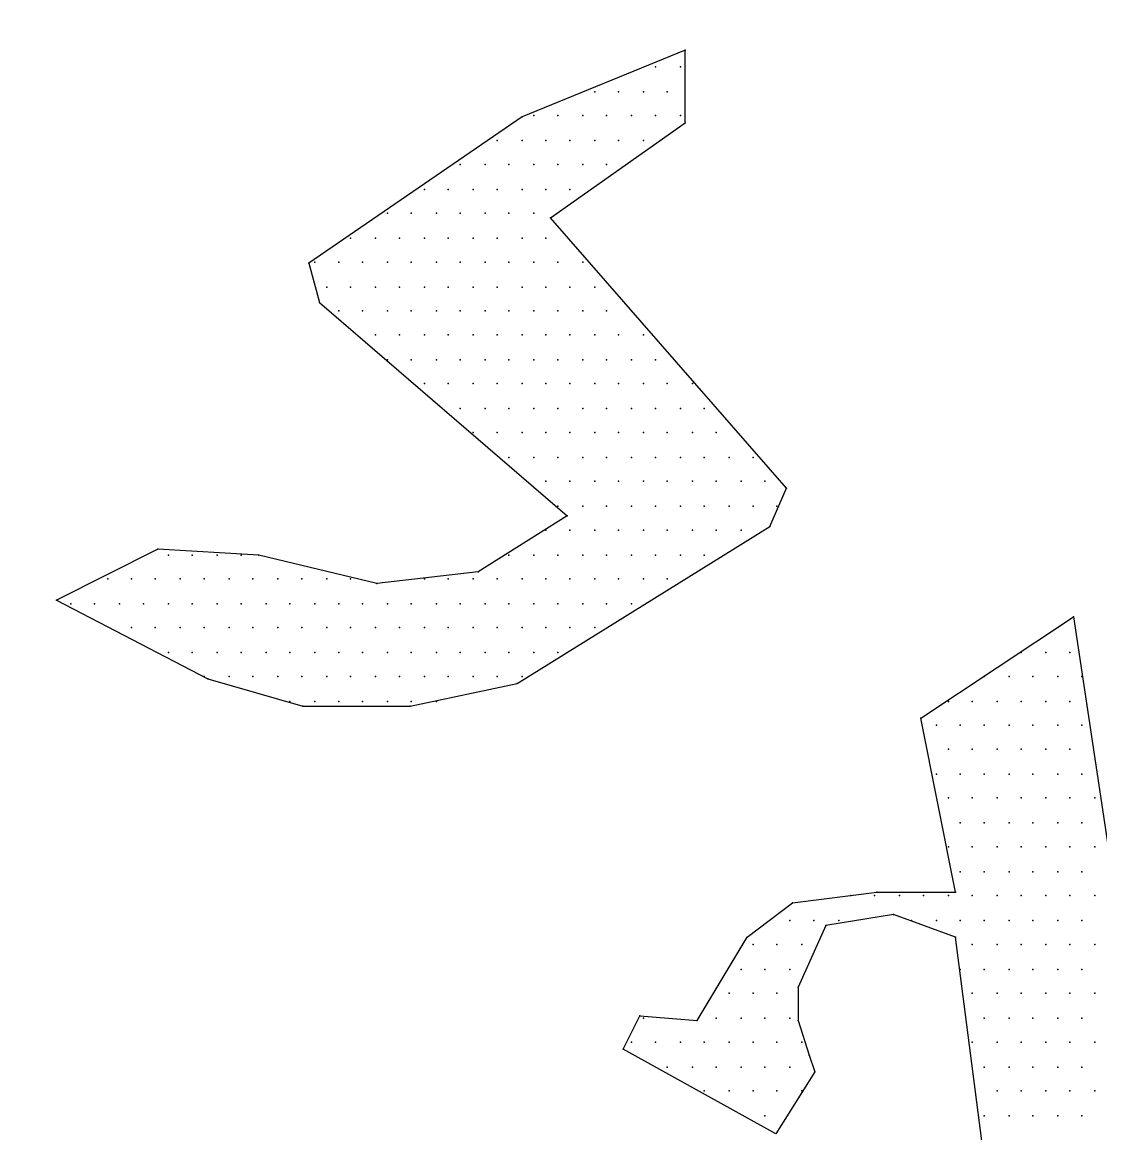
# Model space of a CAD drawing. Extents: x 204392 to 206166, y 706239 to 707835.
# Drawn here: x 204691.64 to 204701.2, y 707718.68 to 707728.53 of the extents above; entities that cross this region are included whole.
import ezdxf

# ---------------------------------------------------------------- set-up
doc = ezdxf.new("R2010")
doc.units = 0
doc.header["$LTSCALE"] = 7
doc.header["$MEASUREMENT"] = 0
doc.layers.add('FNCP001', color=2, linetype='Continuous')
doc.layers.add('KOTERET', color=1, linetype='Continuous')

# ---------------------------------------------------------------- blocks, each defined once
blk = doc.blocks.new('elips')
at = {"layer": 'KOTERET', "color": 1, "linetype": 'Continuous'}
for points in [[(183499.1831, 676929.4187, 0.06433), (183486.4417, 676932.9339, 0.055067), (183475.12, 676933.2717, 0.081051), (183461.7451, 676930.5218, 0.05642), (183453.2737, 676926.1409, 0.170965), (183446.7604, 676918.5457, 0.076819), (183445.7682, 676914.0539, 0.118306), (183447.3569, 676907.2082, 0.129737), (183452.4345, 676901.4391, 0.070189), (183462.3732, 676896.2032, 0.047922), (183469.826, 676894.3083, 0.049022), (183480.4932, 676893.543, 0.072792), (183496.0954, 676896.2454, 0.1248), (183506.3456, 676901.8508, 0.103709), (183511.9774, 676909.8156, 0.036886), (183512.3891, 676911.5627, 0.106536), (183512.1041, 676916.6878, 0.106243), (183507.037, 676924.4255, 0.106919), (183499.1831, 676929.4187)], [(183470.016, 676895.4537, 0.049045), (183480.4615, 676894.7042, 0.072972), (183495.7682, 676897.3644, 0.125195), (183505.5539, 676902.7006, 0.103069), (183510.8901, 676910.222, 0.035565), (183511.2437, 676911.7474, 0.105225), (183511.0009, 676916.3288, 0.105504), (183506.2242, 676923.6021, 0.107235), (183498.7609, 676928.3419, 0.064474), (183486.278, 676931.7833, 0.055181), (183475.1886, 676932.1158, 0.081162), (183462.1621, 676929.4398, 0.05669), (183453.886, 676925.1539, 0.171614), (183447.8425, 676918.1287, 0.076301), (183446.9293, 676914.0117, 0.117637), (183448.3967, 676907.7307, 0.130118), (183453.0995, 676902.3945, 0.070334), (183462.7691, 676897.2958, 0.047983), (183470.016, 676895.4537)]]:
    blk.add_lwpolyline(points, format="xyb", dxfattribs=at)
at = {"layer": 'KOTERET', "color": 2, "linetype": 'Continuous'}
for points in [[(183454.3082, 676909.4725), (183453.5851, 676909.1769)], [(183454.3082, 676909.1505), (183454.3082, 676909.4725)], [(183454.1763, 676909.3986), (183454.1763, 676909.3986)], [(183454.2871, 676909.3986), (183454.2871, 676909.3986)], [(183453.9071, 676909.2878), (183453.9071, 676909.2878)], [(183454.0126, 676909.2878), (183454.0126, 676909.2878)], [(183454.1235, 676909.2878), (183454.1235, 676909.2878)], [(183454.229, 676909.2878), (183454.229, 676909.2878)], [(183453.5851, 676909.1769), (183452.6403, 676908.5277)], [(183453.6379, 676909.1822), (183453.6379, 676909.1822)], [(183453.7435, 676909.1822), (183453.7435, 676909.1822)], [(183453.8543, 676909.1822), (183453.8543, 676909.1822)], [(183453.9599, 676909.1822), (183453.9599, 676909.1822)], [(183454.0707, 676909.1822), (183454.0707, 676909.1822)], [(183454.1763, 676909.1822), (183454.1763, 676909.1822)], [(183454.2871, 676909.1822), (183454.2871, 676909.1822)], [(183453.7118, 676908.7283), (183454.3082, 676909.1505)], [(183453.4743, 676909.0714), (183453.4743, 676909.0714)], [(183453.5851, 676909.0714), (183453.5851, 676909.0714)], [(183453.6907, 676909.0714), (183453.6907, 676909.0714)], [(183453.7962, 676909.0714), (183453.7962, 676909.0714)], [(183453.9071, 676909.0714), (183453.9071, 676909.0714)], [(183454.0126, 676909.0714), (183454.0126, 676909.0714)], [(183454.1235, 676909.0714), (183454.1235, 676909.0714)], [(183453.3106, 676908.9658), (183453.3106, 676908.9658)], [(183453.4215, 676908.9658), (183453.4215, 676908.9658)], [(183453.527, 676908.9658), (183453.527, 676908.9658)], [(183453.6379, 676908.9658), (183453.6379, 676908.9658)], [(183453.7435, 676908.9658), (183453.7435, 676908.9658)], [(183453.8543, 676908.9658), (183453.8543, 676908.9658)], [(183453.9599, 676908.9658), (183453.9599, 676908.9658)], [(183453.1523, 676908.855), (183453.1523, 676908.855)], [(183453.2579, 676908.855), (183453.2579, 676908.855)], [(183453.3687, 676908.855), (183453.3687, 676908.855)], [(183453.4743, 676908.855), (183453.4743, 676908.855)], [(183453.5851, 676908.855), (183453.5851, 676908.855)], [(183453.6907, 676908.855), (183453.6907, 676908.855)], [(183453.7962, 676908.855), (183453.7962, 676908.855)], [(183452.9887, 676908.7494), (183452.9887, 676908.7494)], [(183453.0942, 676908.7494), (183453.0942, 676908.7494)], [(183453.2051, 676908.7494), (183453.2051, 676908.7494)], [(183453.3106, 676908.7494), (183453.3106, 676908.7494)], [(183453.4215, 676908.7494), (183453.4215, 676908.7494)], [(183453.527, 676908.7494), (183453.527, 676908.7494)], [(183453.6379, 676908.7494), (183453.6379, 676908.7494)], [(183454.7569, 676907.5301), (183453.7118, 676908.7283)], [(183452.8251, 676908.6386), (183452.8251, 676908.6386)], [(183452.9359, 676908.6386), (183452.9359, 676908.6386)], [(183453.0415, 676908.6386), (183453.0415, 676908.6386)], [(183453.1523, 676908.6386), (183453.1523, 676908.6386)], [(183453.2579, 676908.6386), (183453.2579, 676908.6386)], [(183453.3687, 676908.6386), (183453.3687, 676908.6386)], [(183453.4743, 676908.6386), (183453.4743, 676908.6386)], [(183453.5851, 676908.6386), (183453.5851, 676908.6386)], [(183453.6907, 676908.6386), (183453.6907, 676908.6386)], [(183452.6403, 676908.5277), (183452.6878, 676908.3535)], [(183452.6667, 676908.533), (183452.6667, 676908.533)], [(183452.7723, 676908.533), (183452.7723, 676908.533)], [(183452.8778, 676908.533), (183452.8778, 676908.533)], [(183452.9887, 676908.533), (183452.9887, 676908.533)], [(183453.0942, 676908.533), (183453.0942, 676908.533)], [(183453.2051, 676908.533), (183453.2051, 676908.533)], [(183453.3106, 676908.533), (183453.3106, 676908.533)], [(183453.4215, 676908.533), (183453.4215, 676908.533)], [(183453.527, 676908.533), (183453.527, 676908.533)], [(183453.6379, 676908.533), (183453.6379, 676908.533)], [(183453.7435, 676908.533), (183453.7435, 676908.533)], [(183453.8543, 676908.533), (183453.8543, 676908.533)], [(183452.7195, 676908.4222), (183452.7195, 676908.4222)], [(183452.8251, 676908.4222), (183452.8251, 676908.4222)], [(183452.9359, 676908.4222), (183452.9359, 676908.4222)], [(183453.0415, 676908.4222), (183453.0415, 676908.4222)], [(183453.1523, 676908.4222), (183453.1523, 676908.4222)], [(183453.2579, 676908.4222), (183453.2579, 676908.4222)], [(183453.3687, 676908.4222), (183453.3687, 676908.4222)], [(183453.4743, 676908.4222), (183453.4743, 676908.4222)], [(183453.5851, 676908.4222), (183453.5851, 676908.4222)], [(183453.6907, 676908.4222), (183453.6907, 676908.4222)], [(183453.7962, 676908.4222), (183453.7962, 676908.4222)], [(183453.9071, 676908.4222), (183453.9071, 676908.4222)], [(183452.6878, 676908.3535), (183453.7857, 676907.4087)], [(183452.7723, 676908.3166), (183452.7723, 676908.3166)], [(183452.8778, 676908.3166), (183452.8778, 676908.3166)], [(183452.9887, 676908.3166), (183452.9887, 676908.3166)], [(183453.0942, 676908.3166), (183453.0942, 676908.3166)], [(183453.2051, 676908.3166), (183453.2051, 676908.3166)], [(183453.3106, 676908.3166), (183453.3106, 676908.3166)], [(183453.4215, 676908.3166), (183453.4215, 676908.3166)], [(183453.527, 676908.3166), (183453.527, 676908.3166)], [(183453.6379, 676908.3166), (183453.6379, 676908.3166)], [(183453.7435, 676908.3166), (183453.7435, 676908.3166)], [(183453.8543, 676908.3166), (183453.8543, 676908.3166)], [(183453.9599, 676908.3166), (183453.9599, 676908.3166)], [(183454.0707, 676908.3166), (183454.0707, 676908.3166)], [(183452.9359, 676908.211), (183452.9359, 676908.211)], [(183453.0415, 676908.211), (183453.0415, 676908.211)], [(183453.1523, 676908.211), (183453.1523, 676908.211)], [(183453.2579, 676908.211), (183453.2579, 676908.211)], [(183453.3687, 676908.211), (183453.3687, 676908.211)], [(183453.4743, 676908.211), (183453.4743, 676908.211)], [(183453.5851, 676908.211), (183453.5851, 676908.211)], [(183453.6907, 676908.211), (183453.6907, 676908.211)], [(183453.7962, 676908.211), (183453.7962, 676908.211)], [(183453.9071, 676908.211), (183453.9071, 676908.211)], [(183454.0126, 676908.211), (183454.0126, 676908.211)], [(183454.1235, 676908.211), (183454.1235, 676908.211)], [(183452.9887, 676908.1002), (183452.9887, 676908.1002)], [(183453.0942, 676908.1002), (183453.0942, 676908.1002)], [(183453.2051, 676908.1002), (183453.2051, 676908.1002)], [(183453.3106, 676908.1002), (183453.3106, 676908.1002)], [(183453.4215, 676908.1002), (183453.4215, 676908.1002)], [(183453.527, 676908.1002), (183453.527, 676908.1002)], [(183453.6379, 676908.1002), (183453.6379, 676908.1002)], [(183453.7435, 676908.1002), (183453.7435, 676908.1002)], [(183453.8543, 676908.1002), (183453.8543, 676908.1002)], [(183453.9599, 676908.1002), (183453.9599, 676908.1002)], [(183454.0707, 676908.1002), (183454.0707, 676908.1002)], [(183454.1763, 676908.1002), (183454.1763, 676908.1002)], [(183453.1523, 676907.9946), (183453.1523, 676907.9946)], [(183453.2579, 676907.9946), (183453.2579, 676907.9946)], [(183453.3687, 676907.9946), (183453.3687, 676907.9946)], [(183453.4743, 676907.9946), (183453.4743, 676907.9946)], [(183453.5851, 676907.9946), (183453.5851, 676907.9946)], [(183453.6907, 676907.9946), (183453.6907, 676907.9946)], [(183453.7962, 676907.9946), (183453.7962, 676907.9946)], [(183453.9071, 676907.9946), (183453.9071, 676907.9946)], [(183454.0126, 676907.9946), (183454.0126, 676907.9946)], [(183454.1235, 676907.9946), (183454.1235, 676907.9946)], [(183454.229, 676907.9946), (183454.229, 676907.9946)], [(183454.3399, 676907.9946), (183454.3399, 676907.9946)], [(183453.3106, 676907.8838), (183453.3106, 676907.8838)], [(183453.4215, 676907.8838), (183453.4215, 676907.8838)], [(183453.527, 676907.8838), (183453.527, 676907.8838)], [(183453.6379, 676907.8838), (183453.6379, 676907.8838)], [(183453.7435, 676907.8838), (183453.7435, 676907.8838)], [(183453.8543, 676907.8838), (183453.8543, 676907.8838)], [(183453.9599, 676907.8838), (183453.9599, 676907.8838)], [(183454.0707, 676907.8838), (183454.0707, 676907.8838)], [(183454.1763, 676907.8838), (183454.1763, 676907.8838)], [(183454.2871, 676907.8838), (183454.2871, 676907.8838)], [(183454.3927, 676907.8838), (183454.3927, 676907.8838)], [(183453.3687, 676907.7782), (183453.3687, 676907.7782)], [(183453.4743, 676907.7782), (183453.4743, 676907.7782)], [(183453.5851, 676907.7782), (183453.5851, 676907.7782)], [(183453.6907, 676907.7782), (183453.6907, 676907.7782)], [(183453.7962, 676907.7782), (183453.7962, 676907.7782)], [(183453.9071, 676907.7782), (183453.9071, 676907.7782)], [(183454.0126, 676907.7782), (183454.0126, 676907.7782)], [(183454.1235, 676907.7782), (183454.1235, 676907.7782)], [(183454.229, 676907.7782), (183454.229, 676907.7782)], [(183454.3399, 676907.7782), (183454.3399, 676907.7782)], [(183454.4454, 676907.7782), (183454.4454, 676907.7782)], [(183453.527, 676907.6674), (183453.527, 676907.6674)], [(183453.6379, 676907.6674), (183453.6379, 676907.6674)], [(183453.7435, 676907.6674), (183453.7435, 676907.6674)], [(183453.8543, 676907.6674), (183453.8543, 676907.6674)], [(183453.9599, 676907.6674), (183453.9599, 676907.6674)], [(183454.0707, 676907.6674), (183454.0707, 676907.6674)], [(183454.1763, 676907.6674), (183454.1763, 676907.6674)], [(183454.2871, 676907.6674), (183454.2871, 676907.6674)], [(183454.3927, 676907.6674), (183454.3927, 676907.6674)], [(183454.5035, 676907.6674), (183454.5035, 676907.6674)], [(183454.6091, 676907.6674), (183454.6091, 676907.6674)], [(183453.6907, 676907.5618), (183453.6907, 676907.5618)], [(183453.7962, 676907.5618), (183453.7962, 676907.5618)], [(183453.9071, 676907.5618), (183453.9071, 676907.5618)], [(183454.0126, 676907.5618), (183454.0126, 676907.5618)], [(183454.1235, 676907.5618), (183454.1235, 676907.5618)], [(183454.229, 676907.5618), (183454.229, 676907.5618)], [(183454.3399, 676907.5618), (183454.3399, 676907.5618)], [(183454.4454, 676907.5618), (183454.4454, 676907.5618)], [(183454.5563, 676907.5618), (183454.5563, 676907.5618)], [(183454.6619, 676907.5618), (183454.6619, 676907.5618)], [(183454.683, 676907.3612), (183454.7569, 676907.5301)], [(183453.7435, 676907.451), (183453.7435, 676907.451)], [(183453.8543, 676907.451), (183453.8543, 676907.451)], [(183453.9599, 676907.451), (183453.9599, 676907.451)], [(183454.0707, 676907.451), (183454.0707, 676907.451)], [(183454.1763, 676907.451), (183454.1763, 676907.451)], [(183454.2871, 676907.451), (183454.2871, 676907.451)], [(183454.3927, 676907.451), (183454.3927, 676907.451)], [(183454.5035, 676907.451), (183454.5035, 676907.451)], [(183454.6091, 676907.451), (183454.6091, 676907.451)], [(183454.7146, 676907.451), (183454.7146, 676907.451)], [(183453.7857, 676907.4087), (183453.3898, 676907.1607)], [(183453.564, 676906.6645), (183454.683, 676907.3612)], [(183453.6907, 676907.3454), (183453.6907, 676907.3454)], [(183453.7962, 676907.3454), (183453.7962, 676907.3454)], [(183453.9071, 676907.3454), (183453.9071, 676907.3454)], [(183454.0126, 676907.3454), (183454.0126, 676907.3454)], [(183454.1235, 676907.3454), (183454.1235, 676907.3454)], [(183454.229, 676907.3454), (183454.229, 676907.3454)], [(183454.3399, 676907.3454), (183454.3399, 676907.3454)], [(183454.4454, 676907.3454), (183454.4454, 676907.3454)], [(183454.5563, 676907.3454), (183454.5563, 676907.3454)], [(183451.97, 676907.261), (183451.5213, 676907.034)], [(183452.4186, 676907.2346), (183451.97, 676907.261)], [(183452.0175, 676907.2346), (183452.0175, 676907.2346)], [(183452.1231, 676907.2346), (183452.1231, 676907.2346)], [(183452.2339, 676907.2346), (183452.2339, 676907.2346)], [(183452.3395, 676907.2346), (183452.3395, 676907.2346)], [(183452.9412, 676907.1079), (183452.4186, 676907.2346)], [(183453.527, 676907.2346), (183453.527, 676907.2346)], [(183453.6379, 676907.2346), (183453.6379, 676907.2346)], [(183453.7435, 676907.2346), (183453.7435, 676907.2346)], [(183453.8543, 676907.2346), (183453.8543, 676907.2346)], [(183453.9599, 676907.2346), (183453.9599, 676907.2346)], [(183454.0707, 676907.2346), (183454.0707, 676907.2346)], [(183454.1763, 676907.2346), (183454.1763, 676907.2346)], [(183454.2871, 676907.2346), (183454.2871, 676907.2346)], [(183454.3927, 676907.2346), (183454.3927, 676907.2346)], [(183453.3898, 676907.1607), (183452.9412, 676907.1079)], [(183451.7483, 676907.129), (183451.7483, 676907.129)], [(183451.8539, 676907.129), (183451.8539, 676907.129)], [(183451.9594, 676907.129), (183451.9594, 676907.129)], [(183452.0703, 676907.129), (183452.0703, 676907.129)], [(183452.1758, 676907.129), (183452.1758, 676907.129)], [(183452.2867, 676907.129), (183452.2867, 676907.129)], [(183452.3922, 676907.129), (183452.3922, 676907.129)], [(183452.5031, 676907.129), (183452.5031, 676907.129)], [(183452.6086, 676907.129), (183452.6086, 676907.129)], [(183452.7195, 676907.129), (183452.7195, 676907.129)], [(183452.8251, 676907.129), (183452.8251, 676907.129)], [(183453.1523, 676907.129), (183453.1523, 676907.129)], [(183453.2579, 676907.129), (183453.2579, 676907.129)], [(183453.3687, 676907.129), (183453.3687, 676907.129)], [(183453.4743, 676907.129), (183453.4743, 676907.129)], [(183453.5851, 676907.129), (183453.5851, 676907.129)], [(183453.6907, 676907.129), (183453.6907, 676907.129)], [(183453.7962, 676907.129), (183453.7962, 676907.129)], [(183453.9071, 676907.129), (183453.9071, 676907.129)], [(183454.0126, 676907.129), (183454.0126, 676907.129)], [(183454.1235, 676907.129), (183454.1235, 676907.129)], [(183454.229, 676907.129), (183454.229, 676907.129)], [(183451.5213, 676907.034), (183452.1917, 676906.6856)], [(183451.5847, 676907.0182), (183451.5847, 676907.0182)], [(183451.6902, 676907.0182), (183451.6902, 676907.0182)], [(183451.8011, 676907.0182), (183451.8011, 676907.0182)], [(183451.9067, 676907.0182), (183451.9067, 676907.0182)], [(183452.0175, 676907.0182), (183452.0175, 676907.0182)], [(183452.1231, 676907.0182), (183452.1231, 676907.0182)], [(183452.2339, 676907.0182), (183452.2339, 676907.0182)], [(183452.3395, 676907.0182), (183452.3395, 676907.0182)], [(183452.4503, 676907.0182), (183452.4503, 676907.0182)], [(183452.5559, 676907.0182), (183452.5559, 676907.0182)], [(183452.6667, 676907.0182), (183452.6667, 676907.0182)], [(183452.7723, 676907.0182), (183452.7723, 676907.0182)], [(183452.8778, 676907.0182), (183452.8778, 676907.0182)], [(183452.9887, 676907.0182), (183452.9887, 676907.0182)], [(183453.0942, 676907.0182), (183453.0942, 676907.0182)], [(183453.2051, 676907.0182), (183453.2051, 676907.0182)], [(183453.3106, 676907.0182), (183453.3106, 676907.0182)], [(183453.4215, 676907.0182), (183453.4215, 676907.0182)], [(183453.527, 676907.0182), (183453.527, 676907.0182)], [(183453.6379, 676907.0182), (183453.6379, 676907.0182)], [(183453.7435, 676907.0182), (183453.7435, 676907.0182)], [(183453.8543, 676907.0182), (183453.8543, 676907.0182)], [(183453.9599, 676907.0182), (183453.9599, 676907.0182)], [(183454.0707, 676907.0182), (183454.0707, 676907.0182)], [(183455.3533, 676906.5115), (183456.0289, 676906.9601)], [(183456.0289, 676906.9601), (183456.3245, 676904.9966)], [(183451.8539, 676906.9126), (183451.8539, 676906.9126)], [(183451.9594, 676906.9126), (183451.9594, 676906.9126)], [(183452.0703, 676906.9126), (183452.0703, 676906.9126)], [(183452.1758, 676906.9126), (183452.1758, 676906.9126)], [(183452.2867, 676906.9126), (183452.2867, 676906.9126)], [(183452.3922, 676906.9126), (183452.3922, 676906.9126)], [(183452.5031, 676906.9126), (183452.5031, 676906.9126)], [(183452.6086, 676906.9126), (183452.6086, 676906.9126)], [(183452.7195, 676906.9126), (183452.7195, 676906.9126)], [(183452.8251, 676906.9126), (183452.8251, 676906.9126)], [(183452.9359, 676906.9126), (183452.9359, 676906.9126)], [(183453.0415, 676906.9126), (183453.0415, 676906.9126)], [(183453.1523, 676906.9126), (183453.1523, 676906.9126)], [(183453.2579, 676906.9126), (183453.2579, 676906.9126)], [(183453.3687, 676906.9126), (183453.3687, 676906.9126)], [(183453.4743, 676906.9126), (183453.4743, 676906.9126)], [(183453.5851, 676906.9126), (183453.5851, 676906.9126)], [(183453.6907, 676906.9126), (183453.6907, 676906.9126)], [(183453.7962, 676906.9126), (183453.7962, 676906.9126)], [(183453.9071, 676906.9126), (183453.9071, 676906.9126)], [(183455.9603, 676906.9126), (183455.9603, 676906.9126)], [(183452.0175, 676906.8018), (183452.0175, 676906.8018)], [(183452.1231, 676906.8018), (183452.1231, 676906.8018)], [(183452.2339, 676906.8018), (183452.2339, 676906.8018)], [(183452.3395, 676906.8018), (183452.3395, 676906.8018)], [(183452.4503, 676906.8018), (183452.4503, 676906.8018)], [(183452.5559, 676906.8018), (183452.5559, 676906.8018)], [(183452.6667, 676906.8018), (183452.6667, 676906.8018)], [(183452.7723, 676906.8018), (183452.7723, 676906.8018)], [(183452.8778, 676906.8018), (183452.8778, 676906.8018)], [(183452.9887, 676906.8018), (183452.9887, 676906.8018)], [(183453.0942, 676906.8018), (183453.0942, 676906.8018)], [(183453.2051, 676906.8018), (183453.2051, 676906.8018)], [(183453.3106, 676906.8018), (183453.3106, 676906.8018)], [(183453.4215, 676906.8018), (183453.4215, 676906.8018)], [(183453.527, 676906.8018), (183453.527, 676906.8018)], [(183453.6379, 676906.8018), (183453.6379, 676906.8018)], [(183453.7435, 676906.8018), (183453.7435, 676906.8018)], [(183455.7967, 676906.8018), (183455.7967, 676906.8018)], [(183455.9075, 676906.8018), (183455.9075, 676906.8018)], [(183456.0131, 676906.8018), (183456.0131, 676906.8018)], [(183452.1758, 676906.6962), (183452.1758, 676906.6962)], [(183452.2867, 676906.6962), (183452.2867, 676906.6962)], [(183452.3922, 676906.6962), (183452.3922, 676906.6962)], [(183452.5031, 676906.6962), (183452.5031, 676906.6962)], [(183452.6086, 676906.6962), (183452.6086, 676906.6962)], [(183452.7195, 676906.6962), (183452.7195, 676906.6962)], [(183452.8251, 676906.6962), (183452.8251, 676906.6962)], [(183452.9359, 676906.6962), (183452.9359, 676906.6962)], [(183453.0415, 676906.6962), (183453.0415, 676906.6962)], [(183453.1523, 676906.6962), (183453.1523, 676906.6962)], [(183453.2579, 676906.6962), (183453.2579, 676906.6962)], [(183453.3687, 676906.6962), (183453.3687, 676906.6962)], [(183453.4743, 676906.6962), (183453.4743, 676906.6962)], [(183453.5851, 676906.6962), (183453.5851, 676906.6962)], [(183455.633, 676906.6962), (183455.633, 676906.6962)], [(183455.7439, 676906.6962), (183455.7439, 676906.6962)], [(183455.8494, 676906.6962), (183455.8494, 676906.6962)], [(183455.9603, 676906.6962), (183455.9603, 676906.6962)], [(183456.0658, 676906.6962), (183456.0658, 676906.6962)], [(183452.1917, 676906.6856), (183452.6139, 676906.5642)], [(183453.089, 676906.5642), (183453.564, 676906.6645)], [(183452.5559, 676906.5854), (183452.5559, 676906.5854)], [(183452.6139, 676906.5642), (183453.089, 676906.5642)], [(183452.6667, 676906.5854), (183452.6667, 676906.5854)], [(183452.7723, 676906.5854), (183452.7723, 676906.5854)], [(183452.8778, 676906.5854), (183452.8778, 676906.5854)], [(183452.9887, 676906.5854), (183452.9887, 676906.5854)], [(183453.0942, 676906.5854), (183453.0942, 676906.5854)], [(183453.2051, 676906.5854), (183453.2051, 676906.5854)], [(183455.4747, 676906.5854), (183455.4747, 676906.5854)], [(183455.5803, 676906.5854), (183455.5803, 676906.5854)], [(183455.6911, 676906.5854), (183455.6911, 676906.5854)], [(183455.7967, 676906.5854), (183455.7967, 676906.5854)], [(183455.9075, 676906.5854), (183455.9075, 676906.5854)], [(183456.0131, 676906.5854), (183456.0131, 676906.5854)], [(183455.5064, 676905.7408), (183455.3533, 676906.5115)], [(183455.4219, 676906.4798), (183455.4219, 676906.4798)], [(183455.5275, 676906.4798), (183455.5275, 676906.4798)], [(183455.633, 676906.4798), (183455.633, 676906.4798)], [(183455.7439, 676906.4798), (183455.7439, 676906.4798)], [(183455.8494, 676906.4798), (183455.8494, 676906.4798)], [(183455.9603, 676906.4798), (183455.9603, 676906.4798)], [(183456.0658, 676906.4798), (183456.0658, 676906.4798)], [(183455.4747, 676906.3742), (183455.4747, 676906.3742)], [(183455.5803, 676906.3742), (183455.5803, 676906.3742)], [(183455.6911, 676906.3742), (183455.6911, 676906.3742)], [(183455.7967, 676906.3742), (183455.7967, 676906.3742)], [(183455.9075, 676906.3742), (183455.9075, 676906.3742)], [(183456.0131, 676906.3742), (183456.0131, 676906.3742)], [(183455.4219, 676906.2634), (183455.4219, 676906.2634)], [(183455.5275, 676906.2634), (183455.5275, 676906.2634)], [(183455.633, 676906.2634), (183455.633, 676906.2634)], [(183455.7439, 676906.2634), (183455.7439, 676906.2634)], [(183455.8494, 676906.2634), (183455.8494, 676906.2634)], [(183455.9603, 676906.2634), (183455.9603, 676906.2634)], [(183456.0658, 676906.2634), (183456.0658, 676906.2634)], [(183455.4747, 676906.1578), (183455.4747, 676906.1578)], [(183455.5803, 676906.1578), (183455.5803, 676906.1578)], [(183455.6911, 676906.1578), (183455.6911, 676906.1578)], [(183455.7967, 676906.1578), (183455.7967, 676906.1578)], [(183455.9075, 676906.1578), (183455.9075, 676906.1578)], [(183456.0131, 676906.1578), (183456.0131, 676906.1578)], [(183456.1239, 676906.1578), (183456.1239, 676906.1578)], [(183455.5275, 676906.047), (183455.5275, 676906.047)], [(183455.633, 676906.047), (183455.633, 676906.047)], [(183455.7439, 676906.047), (183455.7439, 676906.047)], [(183455.8494, 676906.047), (183455.8494, 676906.047)], [(183455.9603, 676906.047), (183455.9603, 676906.047)], [(183456.0658, 676906.047), (183456.0658, 676906.047)], [(183455.4747, 676905.9414), (183455.4747, 676905.9414)], [(183455.5803, 676905.9414), (183455.5803, 676905.9414)], [(183455.6911, 676905.9414), (183455.6911, 676905.9414)], [(183455.7967, 676905.9414), (183455.7967, 676905.9414)], [(183455.9075, 676905.9414), (183455.9075, 676905.9414)], [(183456.0131, 676905.9414), (183456.0131, 676905.9414)], [(183456.1239, 676905.9414), (183456.1239, 676905.9414)], [(183455.5275, 676905.8306), (183455.5275, 676905.8306)], [(183455.633, 676905.8306), (183455.633, 676905.8306)], [(183455.7439, 676905.8306), (183455.7439, 676905.8306)], [(183455.8494, 676905.8306), (183455.8494, 676905.8306)], [(183455.9603, 676905.8306), (183455.9603, 676905.8306)], [(183456.0658, 676905.8306), (183456.0658, 676905.8306)], [(183454.7832, 676905.6933), (183455.158, 676905.7408)], [(183455.0419, 676905.725), (183455.0419, 676905.725)], [(183455.1474, 676905.725), (183455.1474, 676905.725)], [(183455.158, 676905.7408), (183455.5064, 676905.7408)], [(183455.2583, 676905.725), (183455.2583, 676905.725)], [(183455.3638, 676905.725), (183455.3638, 676905.725)], [(183455.4747, 676905.725), (183455.4747, 676905.725)], [(183455.5803, 676905.725), (183455.5803, 676905.725)], [(183455.6911, 676905.725), (183455.6911, 676905.725)], [(183455.7967, 676905.725), (183455.7967, 676905.725)], [(183455.9075, 676905.725), (183455.9075, 676905.725)], [(183456.0131, 676905.725), (183456.0131, 676905.725)], [(183456.1239, 676905.725), (183456.1239, 676905.725)], [(183454.5827, 676905.5403), (183454.7832, 676905.6933)], [(183454.7727, 676905.6142), (183454.7727, 676905.6142)], [(183454.8783, 676905.6142), (183454.8783, 676905.6142)], [(183455.2319, 676905.6406), (183454.931, 676905.5931)], [(183454.9891, 676905.6142), (183454.9891, 676905.6142)], [(183455.5064, 676905.5403), (183455.2319, 676905.6406)], [(183455.3111, 676905.6142), (183455.3111, 676905.6142)], [(183455.4219, 676905.6142), (183455.4219, 676905.6142)], [(183455.5275, 676905.6142), (183455.5275, 676905.6142)], [(183455.633, 676905.6142), (183455.633, 676905.6142)], [(183455.7439, 676905.6142), (183455.7439, 676905.6142)], [(183455.8494, 676905.6142), (183455.8494, 676905.6142)], [(183455.9603, 676905.6142), (183455.9603, 676905.6142)], [(183456.0658, 676905.6142), (183456.0658, 676905.6142)], [(183454.931, 676905.5931), (183454.8096, 676905.3186)], [(183454.361, 676905.1708), (183454.5827, 676905.5403)], [(183454.6091, 676905.5086), (183454.6091, 676905.5086)], [(183454.7146, 676905.5086), (183454.7146, 676905.5086)], [(183454.8255, 676905.5086), (183454.8255, 676905.5086)], [(183455.8019, 676903.2548), (183455.5064, 676905.5403)], [(183455.5803, 676905.5086), (183455.5803, 676905.5086)], [(183455.6911, 676905.5086), (183455.6911, 676905.5086)], [(183455.7967, 676905.5086), (183455.7967, 676905.5086)], [(183455.9075, 676905.5086), (183455.9075, 676905.5086)], [(183456.0131, 676905.5086), (183456.0131, 676905.5086)], [(183456.1239, 676905.5086), (183456.1239, 676905.5086)], [(183454.5563, 676905.3978), (183454.5563, 676905.3978)], [(183454.6619, 676905.3978), (183454.6619, 676905.3978)], [(183454.7727, 676905.3978), (183454.7727, 676905.3978)], [(183455.5275, 676905.3978), (183455.5275, 676905.3978)], [(183455.633, 676905.3978), (183455.633, 676905.3978)], [(183455.7439, 676905.3978), (183455.7439, 676905.3978)], [(183455.8494, 676905.3978), (183455.8494, 676905.3978)], [(183455.9603, 676905.3978), (183455.9603, 676905.3978)], [(183456.0658, 676905.3978), (183456.0658, 676905.3978)], [(183454.8096, 676905.3186), (183454.8096, 676905.1708)], [(183454.5035, 676905.2922), (183454.5035, 676905.2922)], [(183454.6091, 676905.2922), (183454.6091, 676905.2922)], [(183454.7146, 676905.2922), (183454.7146, 676905.2922)], [(183455.5803, 676905.2922), (183455.5803, 676905.2922)], [(183455.6911, 676905.2922), (183455.6911, 676905.2922)], [(183455.7967, 676905.2922), (183455.7967, 676905.2922)], [(183455.9075, 676905.2922), (183455.9075, 676905.2922)], [(183456.0131, 676905.2922), (183456.0131, 676905.2922)], [(183456.1239, 676905.2922), (183456.1239, 676905.2922)], [(183454.0338, 676905.0441), (183454.1076, 676905.1919)], [(183454.1076, 676905.1919), (183454.361, 676905.1708)], [(183454.1235, 676905.1814), (183454.1235, 676905.1814)], [(183454.4454, 676905.1814), (183454.4454, 676905.1814)], [(183454.5563, 676905.1814), (183454.5563, 676905.1814)], [(183454.6619, 676905.1814), (183454.6619, 676905.1814)], [(183454.7727, 676905.1814), (183454.7727, 676905.1814)], [(183454.8096, 676905.1708), (183454.8571, 676905.0177)], [(183454.8096, 676905.1708), (183454.8096, 676905.1708)], [(183455.633, 676905.1814), (183455.633, 676905.1814)], [(183455.7439, 676905.1814), (183455.7439, 676905.1814)], [(183455.8494, 676905.1814), (183455.8494, 676905.1814)], [(183455.9603, 676905.1814), (183455.9603, 676905.1814)], [(183456.0658, 676905.1814), (183456.0658, 676905.1814)], [(183454.0707, 676905.0758), (183454.0707, 676905.0758)], [(183454.1763, 676905.0758), (183454.1763, 676905.0758)], [(183454.2871, 676905.0758), (183454.2871, 676905.0758)], [(183454.3927, 676905.0758), (183454.3927, 676905.0758)], [(183454.5035, 676905.0758), (183454.5035, 676905.0758)], [(183454.6091, 676905.0758), (183454.6091, 676905.0758)], [(183454.7146, 676905.0758), (183454.7146, 676905.0758)], [(183454.8255, 676905.0758), (183454.8255, 676905.0758)], [(183455.5803, 676905.0758), (183455.5803, 676905.0758)], [(183455.6911, 676905.0758), (183455.6911, 676905.0758)], [(183455.7967, 676905.0758), (183455.7967, 676905.0758)], [(183455.9075, 676905.0758), (183455.9075, 676905.0758)], [(183456.0131, 676905.0758), (183456.0131, 676905.0758)], [(183456.1239, 676905.0758), (183456.1239, 676905.0758)], [(183454.7094, 676904.6694), (183454.0338, 676905.0441)], [(183454.8571, 676905.0177), (183454.8835, 676904.9438)], [(183454.229, 676904.965), (183454.229, 676904.965)], [(183454.3399, 676904.965), (183454.3399, 676904.965)], [(183454.4454, 676904.965), (183454.4454, 676904.965)], [(183454.5563, 676904.965), (183454.5563, 676904.965)], [(183454.6619, 676904.965), (183454.6619, 676904.965)], [(183454.8835, 676904.9438), (183454.7094, 676904.6694)], [(183454.7727, 676904.965), (183454.7727, 676904.965)], [(183455.633, 676904.965), (183455.633, 676904.965)], [(183455.7439, 676904.965), (183455.7439, 676904.965)], [(183455.8494, 676904.965), (183455.8494, 676904.965)], [(183455.9603, 676904.965), (183455.9603, 676904.965)], [(183456.0658, 676904.965), (183456.0658, 676904.965)], [(183454.3927, 676904.8594), (183454.3927, 676904.8594)], [(183454.5035, 676904.8594), (183454.5035, 676904.8594)], [(183454.6091, 676904.8594), (183454.6091, 676904.8594)], [(183454.7146, 676904.8594), (183454.7146, 676904.8594)], [(183454.8255, 676904.8594), (183454.8255, 676904.8594)], [(183455.6911, 676904.8594), (183455.6911, 676904.8594)], [(183455.7967, 676904.8594), (183455.7967, 676904.8594)], [(183455.9075, 676904.8594), (183455.9075, 676904.8594)], [(183456.0131, 676904.8594), (183456.0131, 676904.8594)], [(183456.1239, 676904.8594), (183456.1239, 676904.8594)], [(183454.6619, 676904.7486), (183454.6619, 676904.7486)], [(183455.633, 676904.7486), (183455.633, 676904.7486)], [(183455.7439, 676904.7486), (183455.7439, 676904.7486)], [(183455.8494, 676904.7486), (183455.8494, 676904.7486)], [(183455.9603, 676904.7486), (183455.9603, 676904.7486)], [(183456.0658, 676904.7486), (183456.0658, 676904.7486)]]:
    blk.add_lwpolyline(points, dxfattribs=at)
at = {"layer": 'KOTERET', "color": 1}
for p in [(183454.3082, 676909.4725), (183454.3082, 676909.4725), (183454.1763, 676909.3986), (183454.1763, 676909.3986), (183454.2871, 676909.3986), (183454.2871, 676909.3986), (183453.9071, 676909.2878), (183453.9071, 676909.2878), (183454.0126, 676909.2878), (183454.0126, 676909.2878), (183454.1235, 676909.2878), (183454.1235, 676909.2878), (183454.229, 676909.2878), (183454.229, 676909.2878), (183453.5851, 676909.1769), (183453.5851, 676909.1769), (183453.6379, 676909.1822), (183453.6379, 676909.1822), (183453.7435, 676909.1822), (183453.7435, 676909.1822), (183453.8543, 676909.1822), (183453.8543, 676909.1822), (183453.9599, 676909.1822), (183453.9599, 676909.1822), (183454.0707, 676909.1822), (183454.0707, 676909.1822), (183454.1763, 676909.1822), (183454.1763, 676909.1822), (183454.2871, 676909.1822), (183454.2871, 676909.1822), (183454.3082, 676909.1505), (183454.3082, 676909.1505), (183453.4743, 676909.0714), (183453.4743, 676909.0714), (183453.5851, 676909.0714), (183453.5851, 676909.0714), (183453.6907, 676909.0714), (183453.6907, 676909.0714), (183453.7962, 676909.0714), (183453.7962, 676909.0714), (183453.9071, 676909.0714), (183453.9071, 676909.0714), (183454.0126, 676909.0714), (183454.0126, 676909.0714), (183454.1235, 676909.0714), (183454.1235, 676909.0714), (183453.3106, 676908.9658), (183453.3106, 676908.9658), (183453.4215, 676908.9658), (183453.4215, 676908.9658), (183453.527, 676908.9658), (183453.527, 676908.9658), (183453.6379, 676908.9658), (183453.6379, 676908.9658), (183453.7435, 676908.9658), (183453.7435, 676908.9658), (183453.8543, 676908.9658), (183453.8543, 676908.9658), (183453.9599, 676908.9658), (183453.9599, 676908.9658), (183453.1523, 676908.855), (183453.1523, 676908.855), (183453.2579, 676908.855), (183453.2579, 676908.855), (183453.3687, 676908.855), (183453.3687, 676908.855), (183453.4743, 676908.855), (183453.4743, 676908.855), (183453.5851, 676908.855), (183453.5851, 676908.855), (183453.6907, 676908.855), (183453.6907, 676908.855), (183453.7962, 676908.855), (183453.7962, 676908.855), (183452.9887, 676908.7494), (183452.9887, 676908.7494), (183453.0942, 676908.7494), (183453.0942, 676908.7494), (183453.2051, 676908.7494), (183453.2051, 676908.7494), (183453.3106, 676908.7494), (183453.3106, 676908.7494), (183453.4215, 676908.7494), (183453.4215, 676908.7494), (183453.527, 676908.7494), (183453.527, 676908.7494), (183453.6379, 676908.7494), (183453.6379, 676908.7494), (183453.7118, 676908.7283), (183453.7118, 676908.7283), (183452.8251, 676908.6386), (183452.8251, 676908.6386), (183452.9359, 676908.6386), (183452.9359, 676908.6386), (183453.0415, 676908.6386), (183453.0415, 676908.6386), (183453.1523, 676908.6386), (183453.1523, 676908.6386), (183453.2579, 676908.6386), (183453.2579, 676908.6386), (183453.3687, 676908.6386), (183453.3687, 676908.6386), (183453.4743, 676908.6386), (183453.4743, 676908.6386), (183453.5851, 676908.6386), (183453.5851, 676908.6386), (183453.6907, 676908.6386), (183453.6907, 676908.6386), (183452.6403, 676908.5277), (183452.6403, 676908.5277), (183452.6667, 676908.533), (183452.6667, 676908.533), (183452.7723, 676908.533), (183452.7723, 676908.533), (183452.8778, 676908.533), (183452.8778, 676908.533), (183452.9887, 676908.533), (183452.9887, 676908.533), (183453.0942, 676908.533), (183453.0942, 676908.533), (183453.2051, 676908.533), (183453.2051, 676908.533), (183453.3106, 676908.533), (183453.3106, 676908.533), (183453.4215, 676908.533), (183453.4215, 676908.533), (183453.527, 676908.533), (183453.527, 676908.533), (183453.6379, 676908.533), (183453.6379, 676908.533), (183453.7435, 676908.533), (183453.7435, 676908.533), (183453.8543, 676908.533), (183453.8543, 676908.533), (183452.7195, 676908.4222), (183452.7195, 676908.4222), (183452.8251, 676908.4222), (183452.8251, 676908.4222), (183452.9359, 676908.4222), (183452.9359, 676908.4222), (183453.0415, 676908.4222), (183453.0415, 676908.4222), (183453.1523, 676908.4222), (183453.1523, 676908.4222), (183453.2579, 676908.4222), (183453.2579, 676908.4222), (183453.3687, 676908.4222), (183453.3687, 676908.4222), (183453.4743, 676908.4222), (183453.4743, 676908.4222), (183453.5851, 676908.4222), (183453.5851, 676908.4222), (183453.6907, 676908.4222), (183453.6907, 676908.4222), (183453.7962, 676908.4222), (183453.7962, 676908.4222), (183453.9071, 676908.4222), (183453.9071, 676908.4222), (183452.6878, 676908.3535), (183452.6878, 676908.3535), (183452.7723, 676908.3166), (183452.7723, 676908.3166), (183452.8778, 676908.3166), (183452.8778, 676908.3166), (183452.9887, 676908.3166), (183452.9887, 676908.3166), (183453.0942, 676908.3166), (183453.0942, 676908.3166), (183453.2051, 676908.3166), (183453.2051, 676908.3166), (183453.3106, 676908.3166), (183453.3106, 676908.3166), (183453.4215, 676908.3166), (183453.4215, 676908.3166), (183453.527, 676908.3166), (183453.527, 676908.3166), (183453.6379, 676908.3166), (183453.6379, 676908.3166), (183453.7435, 676908.3166), (183453.7435, 676908.3166), (183453.8543, 676908.3166), (183453.8543, 676908.3166), (183453.9599, 676908.3166), (183453.9599, 676908.3166), (183454.0707, 676908.3166), (183454.0707, 676908.3166), (183452.9359, 676908.211), (183452.9359, 676908.211), (183453.0415, 676908.211), (183453.0415, 676908.211), (183453.1523, 676908.211), (183453.1523, 676908.211), (183453.2579, 676908.211), (183453.2579, 676908.211), (183453.3687, 676908.211), (183453.3687, 676908.211), (183453.4743, 676908.211), (183453.4743, 676908.211), (183453.5851, 676908.211), (183453.5851, 676908.211), (183453.6907, 676908.211), (183453.6907, 676908.211), (183453.7962, 676908.211), (183453.7962, 676908.211), (183453.9071, 676908.211), (183453.9071, 676908.211), (183454.0126, 676908.211), (183454.0126, 676908.211), (183454.1235, 676908.211), (183454.1235, 676908.211), (183452.9887, 676908.1002), (183452.9887, 676908.1002), (183453.0942, 676908.1002), (183453.0942, 676908.1002), (183453.2051, 676908.1002), (183453.2051, 676908.1002), (183453.3106, 676908.1002), (183453.3106, 676908.1002), (183453.4215, 676908.1002), (183453.4215, 676908.1002), (183453.527, 676908.1002), (183453.527, 676908.1002), (183453.6379, 676908.1002), (183453.6379, 676908.1002), (183453.7435, 676908.1002), (183453.7435, 676908.1002), (183453.8543, 676908.1002), (183453.8543, 676908.1002), (183453.9599, 676908.1002), (183453.9599, 676908.1002), (183454.0707, 676908.1002), (183454.0707, 676908.1002), (183454.1763, 676908.1002), (183454.1763, 676908.1002), (183453.1523, 676907.9946), (183453.1523, 676907.9946), (183453.2579, 676907.9946), (183453.2579, 676907.9946), (183453.3687, 676907.9946), (183453.3687, 676907.9946), (183453.4743, 676907.9946), (183453.4743, 676907.9946), (183453.5851, 676907.9946), (183453.5851, 676907.9946), (183453.6907, 676907.9946), (183453.6907, 676907.9946), (183453.7962, 676907.9946), (183453.7962, 676907.9946), (183453.9071, 676907.9946), (183453.9071, 676907.9946), (183454.0126, 676907.9946), (183454.0126, 676907.9946), (183454.1235, 676907.9946), (183454.1235, 676907.9946), (183454.229, 676907.9946), (183454.229, 676907.9946), (183454.3399, 676907.9946), (183454.3399, 676907.9946), (183453.3106, 676907.8838), (183453.3106, 676907.8838), (183453.4215, 676907.8838), (183453.4215, 676907.8838), (183453.527, 676907.8838), (183453.527, 676907.8838), (183453.6379, 676907.8838), (183453.6379, 676907.8838), (183453.7435, 676907.8838), (183453.7435, 676907.8838), (183453.8543, 676907.8838), (183453.8543, 676907.8838), (183453.9599, 676907.8838), (183453.9599, 676907.8838), (183454.0707, 676907.8838), (183454.0707, 676907.8838), (183454.1763, 676907.8838), (183454.1763, 676907.8838), (183454.2871, 676907.8838), (183454.2871, 676907.8838), (183454.3927, 676907.8838), (183454.3927, 676907.8838), (183453.3687, 676907.7782), (183453.3687, 676907.7782), (183453.4743, 676907.7782), (183453.4743, 676907.7782), (183453.5851, 676907.7782), (183453.5851, 676907.7782), (183453.6907, 676907.7782), (183453.6907, 676907.7782), (183453.7962, 676907.7782), (183453.7962, 676907.7782), (183453.9071, 676907.7782), (183453.9071, 676907.7782), (183454.0126, 676907.7782), (183454.0126, 676907.7782), (183454.1235, 676907.7782), (183454.1235, 676907.7782), (183454.229, 676907.7782), (183454.229, 676907.7782), (183454.3399, 676907.7782), (183454.3399, 676907.7782), (183454.4454, 676907.7782), (183454.4454, 676907.7782), (183453.527, 676907.6674), (183453.527, 676907.6674), (183453.6379, 676907.6674), (183453.6379, 676907.6674), (183453.7435, 676907.6674), (183453.7435, 676907.6674), (183453.8543, 676907.6674), (183453.8543, 676907.6674), (183453.9599, 676907.6674), (183453.9599, 676907.6674), (183454.0707, 676907.6674), (183454.0707, 676907.6674), (183454.1763, 676907.6674), (183454.1763, 676907.6674), (183454.2871, 676907.6674), (183454.2871, 676907.6674), (183454.3927, 676907.6674), (183454.3927, 676907.6674), (183454.5035, 676907.6674), (183454.5035, 676907.6674), (183454.6091, 676907.6674), (183454.6091, 676907.6674), (183453.6907, 676907.5618), (183453.6907, 676907.5618), (183453.7962, 676907.5618), (183453.7962, 676907.5618), (183453.9071, 676907.5618), (183453.9071, 676907.5618), (183454.0126, 676907.5618), (183454.0126, 676907.5618), (183454.1235, 676907.5618), (183454.1235, 676907.5618), (183454.229, 676907.5618), (183454.229, 676907.5618), (183454.3399, 676907.5618), (183454.3399, 676907.5618), (183454.4454, 676907.5618), (183454.4454, 676907.5618), (183454.5563, 676907.5618), (183454.5563, 676907.5618), (183454.6619, 676907.5618), (183454.6619, 676907.5618), (183454.7569, 676907.5301), (183454.7569, 676907.5301), (183453.7435, 676907.451), (183453.7435, 676907.451), (183453.8543, 676907.451), (183453.8543, 676907.451), (183453.9599, 676907.451), (183453.9599, 676907.451), (183454.0707, 676907.451), (183454.0707, 676907.451), (183454.1763, 676907.451), (183454.1763, 676907.451), (183454.2871, 676907.451), (183454.2871, 676907.451), (183454.3927, 676907.451), (183454.3927, 676907.451), (183454.5035, 676907.451), (183454.5035, 676907.451), (183454.6091, 676907.451), (183454.6091, 676907.451), (183454.7146, 676907.451), (183454.7146, 676907.451), (183453.7857, 676907.4087), (183453.7857, 676907.4087), (183453.6907, 676907.3454), (183453.6907, 676907.3454), (183453.7962, 676907.3454), (183453.7962, 676907.3454), (183453.9071, 676907.3454), (183453.9071, 676907.3454), (183454.0126, 676907.3454), (183454.0126, 676907.3454), (183454.1235, 676907.3454), (183454.1235, 676907.3454), (183454.229, 676907.3454), (183454.229, 676907.3454), (183454.3399, 676907.3454), (183454.3399, 676907.3454), (183454.4454, 676907.3454), (183454.4454, 676907.3454), (183454.5563, 676907.3454), (183454.5563, 676907.3454), (183454.683, 676907.3612), (183454.683, 676907.3612), (183451.97, 676907.261), (183451.97, 676907.261), (183452.0175, 676907.2346), (183452.0175, 676907.2346), (183452.1231, 676907.2346), (183452.1231, 676907.2346), (183452.2339, 676907.2346), (183452.2339, 676907.2346), (183452.3395, 676907.2346), (183452.3395, 676907.2346), (183452.4186, 676907.2346), (183452.4186, 676907.2346), (183453.527, 676907.2346), (183453.527, 676907.2346), (183453.6379, 676907.2346), (183453.6379, 676907.2346), (183453.7435, 676907.2346), (183453.7435, 676907.2346), (183453.8543, 676907.2346), (183453.8543, 676907.2346), (183453.9599, 676907.2346), (183453.9599, 676907.2346), (183454.0707, 676907.2346), (183454.0707, 676907.2346), (183454.1763, 676907.2346), (183454.1763, 676907.2346), (183454.2871, 676907.2346), (183454.2871, 676907.2346), (183454.3927, 676907.2346), (183454.3927, 676907.2346), (183453.3898, 676907.1607), (183453.3898, 676907.1607), (183451.7483, 676907.129), (183451.7483, 676907.129), (183451.8539, 676907.129), (183451.8539, 676907.129), (183451.9594, 676907.129), (183451.9594, 676907.129), (183452.0703, 676907.129), (183452.0703, 676907.129), (183452.1758, 676907.129), (183452.1758, 676907.129), (183452.2867, 676907.129), (183452.2867, 676907.129), (183452.3922, 676907.129), (183452.3922, 676907.129), (183452.5031, 676907.129), (183452.5031, 676907.129), (183452.6086, 676907.129), (183452.6086, 676907.129), (183452.7195, 676907.129), (183452.7195, 676907.129), (183452.8251, 676907.129), (183452.8251, 676907.129), (183452.9412, 676907.1079), (183452.9412, 676907.1079), (183453.1523, 676907.129), (183453.1523, 676907.129), (183453.2579, 676907.129), (183453.2579, 676907.129), (183453.3687, 676907.129), (183453.3687, 676907.129), (183453.4743, 676907.129), (183453.4743, 676907.129), (183453.5851, 676907.129), (183453.5851, 676907.129), (183453.6907, 676907.129), (183453.6907, 676907.129), (183453.7962, 676907.129), (183453.7962, 676907.129), (183453.9071, 676907.129), (183453.9071, 676907.129), (183454.0126, 676907.129), (183454.0126, 676907.129), (183454.1235, 676907.129), (183454.1235, 676907.129), (183454.229, 676907.129), (183454.229, 676907.129), (183451.5213, 676907.034), (183451.5213, 676907.034), (183451.5847, 676907.0182), (183451.5847, 676907.0182), (183451.6902, 676907.0182), (183451.6902, 676907.0182), (183451.8011, 676907.0182), (183451.8011, 676907.0182), (183451.9067, 676907.0182), (183451.9067, 676907.0182), (183452.0175, 676907.0182), (183452.0175, 676907.0182), (183452.1231, 676907.0182), (183452.1231, 676907.0182), (183452.2339, 676907.0182), (183452.2339, 676907.0182), (183452.3395, 676907.0182), (183452.3395, 676907.0182), (183452.4503, 676907.0182), (183452.4503, 676907.0182), (183452.5559, 676907.0182), (183452.5559, 676907.0182), (183452.6667, 676907.0182), (183452.6667, 676907.0182), (183452.7723, 676907.0182), (183452.7723, 676907.0182), (183452.8778, 676907.0182), (183452.8778, 676907.0182), (183452.9887, 676907.0182), (183452.9887, 676907.0182), (183453.0942, 676907.0182), (183453.0942, 676907.0182), (183453.2051, 676907.0182), (183453.2051, 676907.0182), (183453.3106, 676907.0182), (183453.3106, 676907.0182), (183453.4215, 676907.0182), (183453.4215, 676907.0182), (183453.527, 676907.0182), (183453.527, 676907.0182), (183453.6379, 676907.0182), (183453.6379, 676907.0182), (183453.7435, 676907.0182), (183453.7435, 676907.0182), (183453.8543, 676907.0182), (183453.8543, 676907.0182), (183453.9599, 676907.0182), (183453.9599, 676907.0182), (183454.0707, 676907.0182), (183454.0707, 676907.0182), (183456.0289, 676906.9601), (183456.0289, 676906.9601), (183451.8539, 676906.9126), (183451.8539, 676906.9126), (183451.9594, 676906.9126), (183451.9594, 676906.9126), (183452.0703, 676906.9126), (183452.0703, 676906.9126), (183452.1758, 676906.9126), (183452.1758, 676906.9126), (183452.2867, 676906.9126), (183452.2867, 676906.9126), (183452.3922, 676906.9126), (183452.3922, 676906.9126), (183452.5031, 676906.9126), (183452.5031, 676906.9126), (183452.6086, 676906.9126), (183452.6086, 676906.9126), (183452.7195, 676906.9126), (183452.7195, 676906.9126), (183452.8251, 676906.9126), (183452.8251, 676906.9126), (183452.9359, 676906.9126), (183452.9359, 676906.9126), (183453.0415, 676906.9126), (183453.0415, 676906.9126), (183453.1523, 676906.9126), (183453.1523, 676906.9126), (183453.2579, 676906.9126), (183453.2579, 676906.9126), (183453.3687, 676906.9126), (183453.3687, 676906.9126), (183453.4743, 676906.9126), (183453.4743, 676906.9126), (183453.5851, 676906.9126), (183453.5851, 676906.9126), (183453.6907, 676906.9126), (183453.6907, 676906.9126), (183453.7962, 676906.9126), (183453.7962, 676906.9126), (183453.9071, 676906.9126), (183453.9071, 676906.9126), (183455.9603, 676906.9126), (183455.9603, 676906.9126), (183452.0175, 676906.8018), (183452.0175, 676906.8018), (183452.1231, 676906.8018), (183452.1231, 676906.8018), (183452.2339, 676906.8018), (183452.2339, 676906.8018), (183452.3395, 676906.8018), (183452.3395, 676906.8018), (183452.4503, 676906.8018), (183452.4503, 676906.8018), (183452.5559, 676906.8018), (183452.5559, 676906.8018), (183452.6667, 676906.8018), (183452.6667, 676906.8018), (183452.7723, 676906.8018), (183452.7723, 676906.8018), (183452.8778, 676906.8018), (183452.8778, 676906.8018), (183452.9887, 676906.8018), (183452.9887, 676906.8018), (183453.0942, 676906.8018), (183453.0942, 676906.8018), (183453.2051, 676906.8018), (183453.2051, 676906.8018), (183453.3106, 676906.8018), (183453.3106, 676906.8018), (183453.4215, 676906.8018), (183453.4215, 676906.8018), (183453.527, 676906.8018), (183453.527, 676906.8018), (183453.6379, 676906.8018), (183453.6379, 676906.8018), (183453.7435, 676906.8018), (183453.7435, 676906.8018), (183455.7967, 676906.8018), (183455.7967, 676906.8018), (183455.9075, 676906.8018), (183455.9075, 676906.8018), (183456.0131, 676906.8018), (183456.0131, 676906.8018), (183452.1758, 676906.6962), (183452.1758, 676906.6962), (183452.2867, 676906.6962), (183452.2867, 676906.6962), (183452.3922, 676906.6962), (183452.3922, 676906.6962), (183452.5031, 676906.6962), (183452.5031, 676906.6962), (183452.6086, 676906.6962), (183452.6086, 676906.6962), (183452.7195, 676906.6962), (183452.7195, 676906.6962), (183452.8251, 676906.6962), (183452.8251, 676906.6962), (183452.9359, 676906.6962), (183452.9359, 676906.6962), (183453.0415, 676906.6962), (183453.0415, 676906.6962), (183453.1523, 676906.6962), (183453.1523, 676906.6962), (183453.2579, 676906.6962), (183453.2579, 676906.6962), (183453.3687, 676906.6962), (183453.3687, 676906.6962), (183453.4743, 676906.6962), (183453.4743, 676906.6962), (183453.5851, 676906.6962), (183453.5851, 676906.6962), (183455.633, 676906.6962), (183455.633, 676906.6962), (183455.7439, 676906.6962), (183455.7439, 676906.6962), (183455.8494, 676906.6962), (183455.8494, 676906.6962), (183455.9603, 676906.6962), (183455.9603, 676906.6962), (183456.0658, 676906.6962), (183456.0658, 676906.6962), (183452.1917, 676906.6856), (183452.1917, 676906.6856), (183453.564, 676906.6645), (183453.564, 676906.6645), (183452.5559, 676906.5854), (183452.5559, 676906.5854), (183452.6139, 676906.5642), (183452.6139, 676906.5642), (183452.6667, 676906.5854), (183452.6667, 676906.5854), (183452.7723, 676906.5854), (183452.7723, 676906.5854), (183452.8778, 676906.5854), (183452.8778, 676906.5854), (183452.9887, 676906.5854), (183452.9887, 676906.5854), (183453.089, 676906.5642), (183453.089, 676906.5642), (183453.0942, 676906.5854), (183453.0942, 676906.5854), (183453.2051, 676906.5854), (183453.2051, 676906.5854), (183455.4747, 676906.5854), (183455.4747, 676906.5854), (183455.5803, 676906.5854), (183455.5803, 676906.5854), (183455.6911, 676906.5854), (183455.6911, 676906.5854), (183455.7967, 676906.5854), (183455.7967, 676906.5854), (183455.9075, 676906.5854), (183455.9075, 676906.5854), (183456.0131, 676906.5854), (183456.0131, 676906.5854), (183455.3533, 676906.5115), (183455.3533, 676906.5115), (183455.4219, 676906.4798), (183455.4219, 676906.4798), (183455.5275, 676906.4798), (183455.5275, 676906.4798), (183455.633, 676906.4798), (183455.633, 676906.4798), (183455.7439, 676906.4798), (183455.7439, 676906.4798), (183455.8494, 676906.4798), (183455.8494, 676906.4798), (183455.9603, 676906.4798), (183455.9603, 676906.4798), (183456.0658, 676906.4798), (183456.0658, 676906.4798), (183455.4747, 676906.3742), (183455.4747, 676906.3742), (183455.5803, 676906.3742), (183455.5803, 676906.3742), (183455.6911, 676906.3742), (183455.6911, 676906.3742), (183455.7967, 676906.3742), (183455.7967, 676906.3742), (183455.9075, 676906.3742), (183455.9075, 676906.3742), (183456.0131, 676906.3742), (183456.0131, 676906.3742), (183455.4219, 676906.2634), (183455.4219, 676906.2634), (183455.5275, 676906.2634), (183455.5275, 676906.2634), (183455.633, 676906.2634), (183455.633, 676906.2634), (183455.7439, 676906.2634), (183455.7439, 676906.2634), (183455.8494, 676906.2634), (183455.8494, 676906.2634), (183455.9603, 676906.2634), (183455.9603, 676906.2634), (183456.0658, 676906.2634), (183456.0658, 676906.2634), (183455.4747, 676906.1578), (183455.4747, 676906.1578), (183455.5803, 676906.1578), (183455.5803, 676906.1578), (183455.6911, 676906.1578), (183455.6911, 676906.1578), (183455.7967, 676906.1578), (183455.7967, 676906.1578), (183455.9075, 676906.1578), (183455.9075, 676906.1578), (183456.0131, 676906.1578), (183456.0131, 676906.1578), (183456.1239, 676906.1578), (183456.1239, 676906.1578), (183455.5275, 676906.047), (183455.5275, 676906.047), (183455.633, 676906.047), (183455.633, 676906.047), (183455.7439, 676906.047), (183455.7439, 676906.047), (183455.8494, 676906.047), (183455.8494, 676906.047), (183455.9603, 676906.047), (183455.9603, 676906.047), (183456.0658, 676906.047), (183456.0658, 676906.047), (183455.4747, 676905.9414), (183455.4747, 676905.9414), (183455.5803, 676905.9414), (183455.5803, 676905.9414), (183455.6911, 676905.9414), (183455.6911, 676905.9414), (183455.7967, 676905.9414), (183455.7967, 676905.9414), (183455.9075, 676905.9414), (183455.9075, 676905.9414), (183456.0131, 676905.9414), (183456.0131, 676905.9414), (183456.1239, 676905.9414), (183456.1239, 676905.9414), (183455.5275, 676905.8306), (183455.5275, 676905.8306), (183455.633, 676905.8306), (183455.633, 676905.8306), (183455.7439, 676905.8306), (183455.7439, 676905.8306), (183455.8494, 676905.8306), (183455.8494, 676905.8306), (183455.9603, 676905.8306), (183455.9603, 676905.8306), (183456.0658, 676905.8306), (183456.0658, 676905.8306), (183455.0419, 676905.725), (183455.0419, 676905.725), (183455.1474, 676905.725), (183455.1474, 676905.725), (183455.158, 676905.7408), (183455.158, 676905.7408), (183455.2583, 676905.725), (183455.2583, 676905.725), (183455.3638, 676905.725), (183455.3638, 676905.725), (183455.4747, 676905.725), (183455.4747, 676905.725), (183455.5064, 676905.7408), (183455.5064, 676905.7408), (183455.5803, 676905.725), (183455.5803, 676905.725), (183455.6911, 676905.725), (183455.6911, 676905.725), (183455.7967, 676905.725), (183455.7967, 676905.725), (183455.9075, 676905.725), (183455.9075, 676905.725), (183456.0131, 676905.725), (183456.0131, 676905.725), (183456.1239, 676905.725), (183456.1239, 676905.725), (183454.7832, 676905.6933), (183454.7832, 676905.6933), (183454.7727, 676905.6142), (183454.7727, 676905.6142), (183454.8783, 676905.6142), (183454.8783, 676905.6142), (183454.9891, 676905.6142), (183454.9891, 676905.6142), (183455.2319, 676905.6406), (183455.2319, 676905.6406), (183455.3111, 676905.6142), (183455.3111, 676905.6142), (183455.4219, 676905.6142), (183455.4219, 676905.6142), (183455.5275, 676905.6142), (183455.5275, 676905.6142), (183455.633, 676905.6142), (183455.633, 676905.6142), (183455.7439, 676905.6142), (183455.7439, 676905.6142), (183455.8494, 676905.6142), (183455.8494, 676905.6142), (183455.9603, 676905.6142), (183455.9603, 676905.6142), (183456.0658, 676905.6142), (183456.0658, 676905.6142), (183454.931, 676905.5931), (183454.931, 676905.5931), (183454.5827, 676905.5403), (183454.5827, 676905.5403), (183454.6091, 676905.5086), (183454.6091, 676905.5086), (183454.7146, 676905.5086), (183454.7146, 676905.5086), (183454.8255, 676905.5086), (183454.8255, 676905.5086), (183455.5064, 676905.5403), (183455.5064, 676905.5403), (183455.5803, 676905.5086), (183455.5803, 676905.5086), (183455.6911, 676905.5086), (183455.6911, 676905.5086), (183455.7967, 676905.5086), (183455.7967, 676905.5086), (183455.9075, 676905.5086), (183455.9075, 676905.5086), (183456.0131, 676905.5086), (183456.0131, 676905.5086), (183456.1239, 676905.5086), (183456.1239, 676905.5086), (183454.5563, 676905.3978), (183454.5563, 676905.3978), (183454.6619, 676905.3978), (183454.6619, 676905.3978), (183454.7727, 676905.3978), (183454.7727, 676905.3978), (183455.5275, 676905.3978), (183455.5275, 676905.3978), (183455.633, 676905.3978), (183455.633, 676905.3978), (183455.7439, 676905.3978), (183455.7439, 676905.3978), (183455.8494, 676905.3978), (183455.8494, 676905.3978), (183455.9603, 676905.3978), (183455.9603, 676905.3978), (183456.0658, 676905.3978), (183456.0658, 676905.3978), (183454.8096, 676905.3186), (183454.8096, 676905.3186), (183454.5035, 676905.2922), (183454.5035, 676905.2922), (183454.6091, 676905.2922), (183454.6091, 676905.2922), (183454.7146, 676905.2922), (183454.7146, 676905.2922), (183455.5803, 676905.2922), (183455.5803, 676905.2922), (183455.6911, 676905.2922), (183455.6911, 676905.2922), (183455.7967, 676905.2922), (183455.7967, 676905.2922), (183455.9075, 676905.2922), (183455.9075, 676905.2922), (183456.0131, 676905.2922), (183456.0131, 676905.2922), (183456.1239, 676905.2922), (183456.1239, 676905.2922), (183454.1076, 676905.1919), (183454.1076, 676905.1919), (183454.1235, 676905.1814), (183454.1235, 676905.1814), (183454.361, 676905.1708), (183454.361, 676905.1708), (183454.4454, 676905.1814), (183454.4454, 676905.1814), (183454.5563, 676905.1814), (183454.5563, 676905.1814), (183454.6619, 676905.1814), (183454.6619, 676905.1814), (183454.7727, 676905.1814), (183454.7727, 676905.1814), (183454.8096, 676905.1708), (183454.8096, 676905.1708), (183454.8096, 676905.1708), (183454.8096, 676905.1708), (183455.633, 676905.1814), (183455.633, 676905.1814), (183455.7439, 676905.1814), (183455.7439, 676905.1814), (183455.8494, 676905.1814), (183455.8494, 676905.1814), (183455.9603, 676905.1814), (183455.9603, 676905.1814), (183456.0658, 676905.1814), (183456.0658, 676905.1814), (183454.0707, 676905.0758), (183454.0707, 676905.0758), (183454.1763, 676905.0758), (183454.1763, 676905.0758), (183454.2871, 676905.0758), (183454.2871, 676905.0758), (183454.3927, 676905.0758), (183454.3927, 676905.0758), (183454.5035, 676905.0758), (183454.5035, 676905.0758), (183454.6091, 676905.0758), (183454.6091, 676905.0758), (183454.7146, 676905.0758), (183454.7146, 676905.0758), (183454.8255, 676905.0758), (183454.8255, 676905.0758), (183455.5803, 676905.0758), (183455.5803, 676905.0758), (183455.6911, 676905.0758), (183455.6911, 676905.0758), (183455.7967, 676905.0758), (183455.7967, 676905.0758), (183455.9075, 676905.0758), (183455.9075, 676905.0758), (183456.0131, 676905.0758), (183456.0131, 676905.0758), (183456.1239, 676905.0758), (183456.1239, 676905.0758), (183454.0338, 676905.0441), (183454.0338, 676905.0441), (183454.8571, 676905.0177), (183454.8571, 676905.0177), (183454.229, 676904.965), (183454.229, 676904.965), (183454.3399, 676904.965), (183454.3399, 676904.965), (183454.4454, 676904.965), (183454.4454, 676904.965), (183454.5563, 676904.965), (183454.5563, 676904.965), (183454.6619, 676904.965), (183454.6619, 676904.965), (183454.7727, 676904.965), (183454.7727, 676904.965), (183454.8835, 676904.9438), (183454.8835, 676904.9438), (183455.633, 676904.965), (183455.633, 676904.965), (183455.7439, 676904.965), (183455.7439, 676904.965), (183455.8494, 676904.965), (183455.8494, 676904.965), (183455.9603, 676904.965), (183455.9603, 676904.965), (183456.0658, 676904.965), (183456.0658, 676904.965), (183454.3927, 676904.8594), (183454.3927, 676904.8594), (183454.5035, 676904.8594), (183454.5035, 676904.8594), (183454.6091, 676904.8594), (183454.6091, 676904.8594), (183454.7146, 676904.8594), (183454.7146, 676904.8594), (183454.8255, 676904.8594), (183454.8255, 676904.8594), (183455.6911, 676904.8594), (183455.6911, 676904.8594), (183455.7967, 676904.8594), (183455.7967, 676904.8594), (183455.9075, 676904.8594), (183455.9075, 676904.8594), (183456.0131, 676904.8594), (183456.0131, 676904.8594), (183456.1239, 676904.8594), (183456.1239, 676904.8594), (183454.6619, 676904.7486), (183454.6619, 676904.7486), (183455.633, 676904.7486), (183455.633, 676904.7486), (183455.7439, 676904.7486), (183455.7439, 676904.7486), (183455.8494, 676904.7486), (183455.8494, 676904.7486), (183455.9603, 676904.7486), (183455.9603, 676904.7486), (183456.0658, 676904.7486), (183456.0658, 676904.7486)]:
    blk.add_point(p, dxfattribs=at)

msp = doc.modelspace()

# ---------------------------------------------------------------- block references
at = {"layer": 'FNCP001', "xscale": 2, "yscale": 2, "zscale": 2}
msp.add_blockref('elips', (-162211.0999, -646090.6624), dxfattribs=at)

doc.saveas('drawing.dxf')
